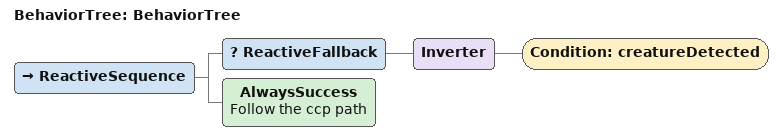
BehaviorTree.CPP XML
<?xml version="1.0"?>
<root main_tree_to_execute="BehaviorTree">
    <BehaviorTree ID="BehaviorTree">
        <ReactiveSequence>
            <ReactiveFallback>
                <Inverter>
                    <Condition ID="creatureDetected"/>
                </Inverter>
            </ReactiveFallback>
            <AlwaysSuccess name="Follow the ccp path"/>
        </ReactiveSequence>
    </BehaviorTree>
</root>
